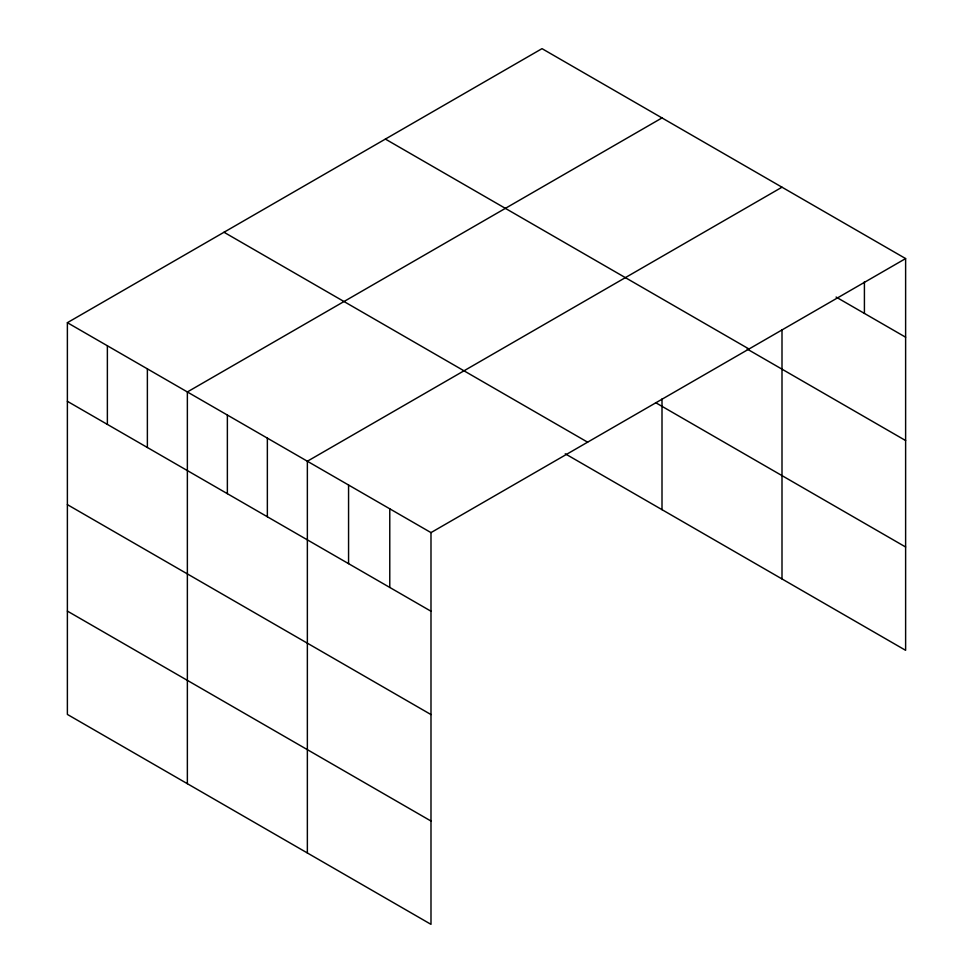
<?xml version="1.0" encoding="UTF-8"?>
<svg xmlns="http://www.w3.org/2000/svg" width="973" height="973" viewBox="0 0 973 973"><rect width="100%" height="100%" fill="white"/><g stroke="black" fill="none" stroke-linecap="round" stroke-linejoin="round"><path stroke-width="1.46" d="M67.38 322.683L430.99 532.608L430.99 924.35L67.38 714.425L67.38 322.683L542.01 48.65L905.62 258.575L905.62 650.317L565.24 453.795M662.005 117.928L187.363 391.961L187.363 783.703M782 187.205L307.359 461.238L307.359 852.98M430.99 532.608L905.62 258.575M836.087 297.057L905.62 337.205M385.381 139.078L748.991 349.003M747.167 349.052L905.62 440.538M655.559 402.615L905.62 546.996M224.009 232.255L587.619 442.18M67.38 401.314L430.99 611.239M67.38 504.634L430.99 714.571M67.38 611.093L430.99 821.03M864.413 281.659L864.413 313.415M782 329.652L782 578.947M662.005 398.954L662.005 509.67M389.772 508.818L389.772 587.449M348.565 485.028L348.565 563.659M267.356 438.142L267.356 516.772M227.366 415.045L227.366 493.688M147.373 368.864L147.373 447.495M107.371 345.768L107.371 424.41"/></g></svg>
